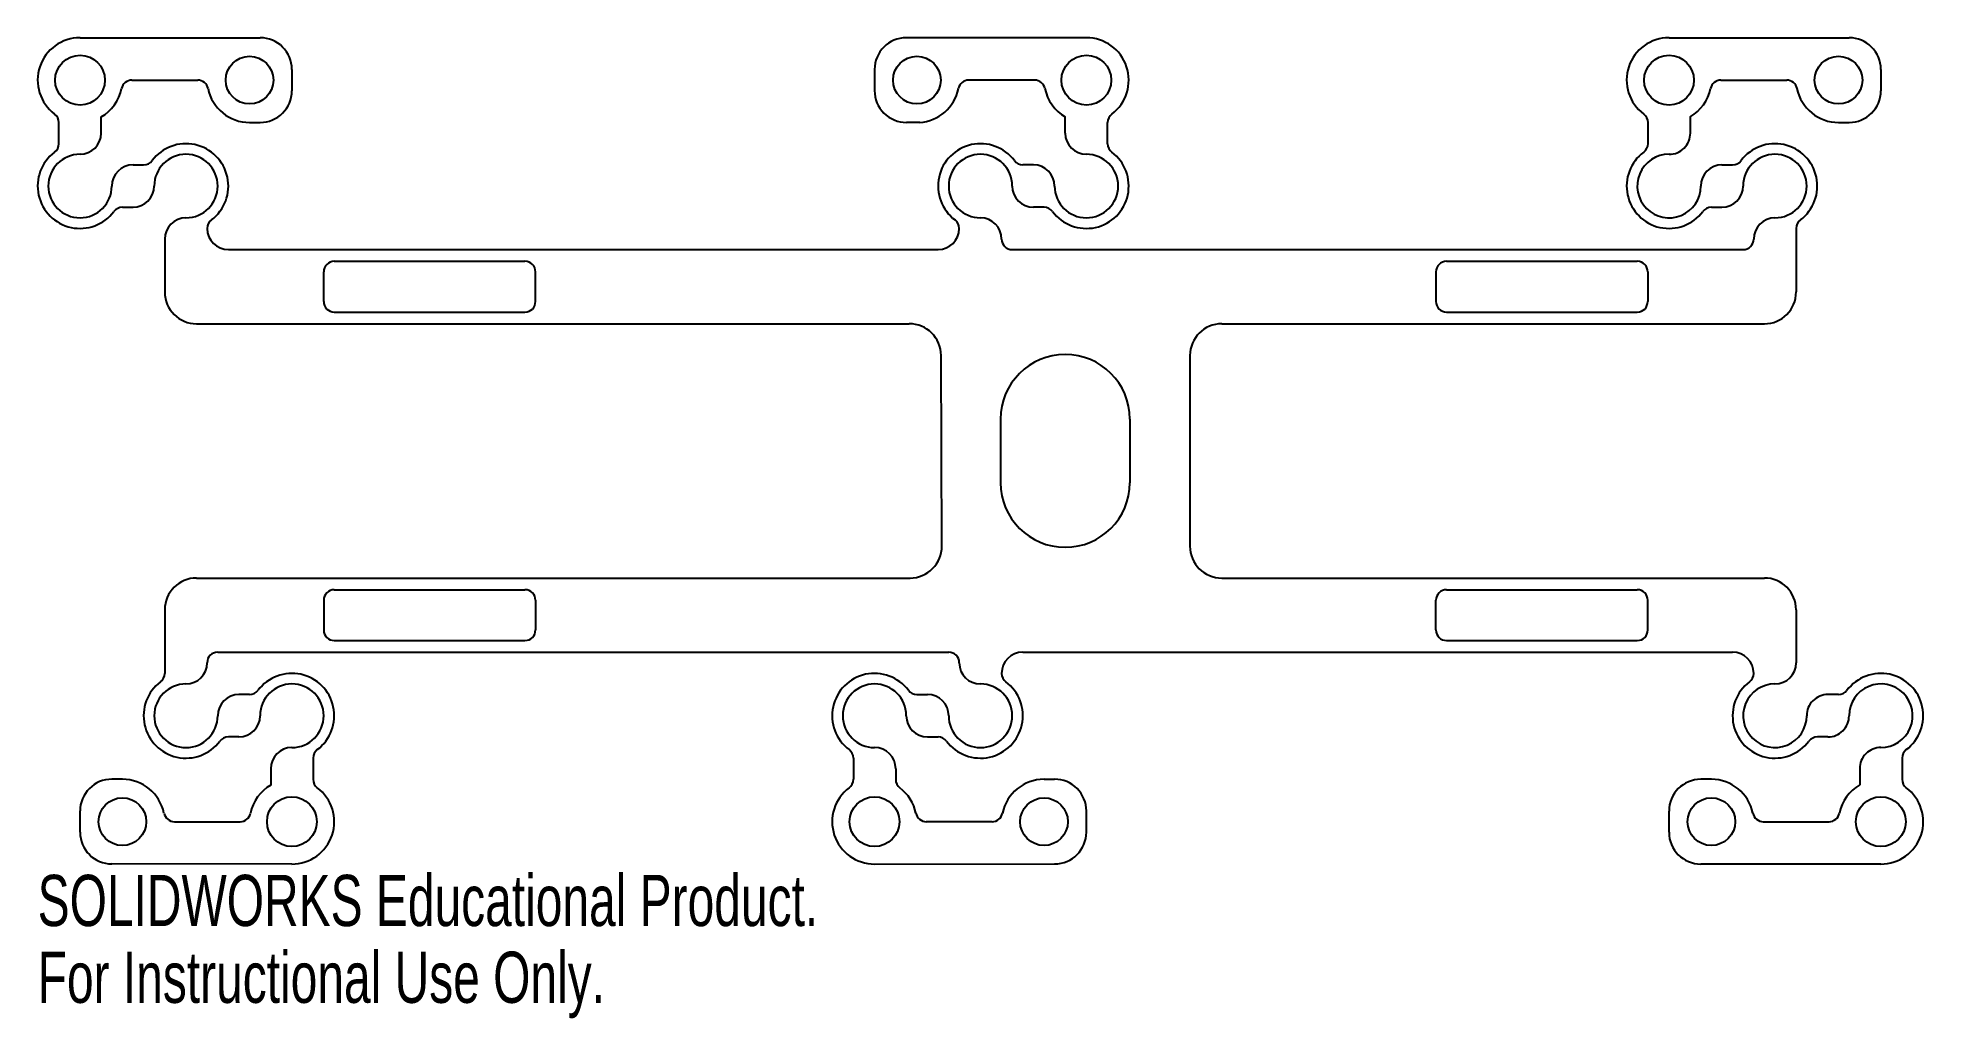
# Model space of a CAD drawing. Header units: millimetres. Extents: x -58 to 120, y -110 to -18.
import ezdxf

# ---------------------------------------------------------------- set-up
doc = ezdxf.new("R2010")
doc.units = ezdxf.units.MM
doc.styles.add('SLDTEXTSTYLE0', font='TXT', dxfattribs={"width": 0.7})

msp = doc.modelspace()

# ---------------------------------------------------------------- linework, layer by layer
at = {"color": 7, "linetype": 'Continuous', "lineweight": 25}
for p, q in [((-53.52, -17.92), (-36.52, -17.92)), ((41.48, -17.92), (24.48, -17.92)), ((96.48, -17.92), (113.48, -17.92)), ((-33.52, -20.92), (-33.52, -22.92)), ((21.48, -20.92), (21.48, -22.91)), ((116.48, -20.92), (116.48, -22.92)), ((-48.62, -21.92), (-42.41, -21.92)), ((36.59, -21.92), (30.38, -21.92)), ((101.38, -21.92), (107.59, -21.92)), ((-55.52, -27.92), (-55.52, -25.92)), ((-51.52, -26.92), (-51.52, -25.38)), ((-37.52, -25.92), (-36.52, -25.92)), ((25.75, -25.91), (24.49, -25.91)), ((39.48, -26.92), (39.48, -25.38)), ((43.48, -27.92), (43.48, -25.92)), ((94.5, -27.91), (94.5, -25.93)), ((98.5, -26.92), (98.5, -25.38)), ((112.48, -25.92), (113.48, -25.92)), ((-48.52, -29.92), (-47.52, -29.92)), ((36.48, -29.92), (35.48, -29.92)), ((101.48, -29.92), (102.48, -29.92)), ((-49.52, -33.92), (-48.52, -33.92)), ((37.48, -33.92), (36.48, -33.92)), ((100.48, -33.92), (101.48, -33.92)), ((-45.52, -36.92), (-45.52, -41.92)), ((108.48, -35.92), (108.48, -41.92)), ((-39.52, -37.92), (27.48, -37.92)), ((-29.52, -39.02), (-11.52, -39.02)), ((34.48, -37.92), (103.48, -37.92)), ((75.48, -39.02), (93.48, -39.02)), ((-30.52, -42.82), (-30.52, -40.02)), ((-10.52, -42.82), (-10.52, -40.02)), ((74.48, -40.02), (74.48, -42.82)), ((94.48, -40.02), (94.48, -42.82)), ((-29.52, -43.82), (-11.52, -43.82)), ((75.48, -43.82), (93.48, -43.82)), ((-42.52, -44.92), (24.76, -44.92)), ((54.26, -44.92), (105.48, -44.92)), ((27.84, -65.91), (27.76, -47.91)), ((51.26, -47.92), (51.26, -65.92)), ((33.38, -53.92), (33.38, -59.92)), ((45.58, -53.92), (45.58, -59.92)), ((-42.52, -68.92), (24.84, -68.92)), ((54.26, -68.92), (105.48, -68.92)), ((-30.52, -71.02), (-30.52, -73.82)), ((-29.52, -70.02), (-11.52, -70.02)), ((-10.52, -71.02), (-10.52, -73.82)), ((74.48, -73.82), (74.48, -71.02)), ((75.48, -70.02), (93.48, -70.02)), ((94.48, -73.82), (94.48, -71.02)), ((-45.52, -71.92), (-45.52, -77.92)), ((108.48, -71.92), (108.48, -76.92)), ((-40.52, -75.92), (28.48, -75.92)), ((-29.52, -74.82), (-11.52, -74.82)), ((35.48, -75.92), (102.48, -75.92)), ((75.48, -74.82), (93.48, -74.82)), ((104.48, -77.92), (104.48, -77.92)), ((-37.52, -79.92), (-38.52, -79.92)), ((25.48, -79.92), (26.48, -79.92)), ((112.48, -79.92), (111.48, -79.92)), ((-38.52, -83.92), (-39.52, -83.92)), ((26.48, -83.92), (27.48, -83.92)), ((111.48, -83.92), (110.49, -83.92)), ((-35.52, -86.92), (-35.52, -88.47)), ((-31.52, -85.92), (-31.52, -87.92)), ((19.48, -85.92), (19.48, -87.92)), ((23.48, -86.92), (23.48, -87.93)), ((114.48, -86.92), (114.48, -88.45)), ((118.48, -85.92), (118.48, -87.92)), ((-49.51, -87.91), (-50.52, -87.91)), ((37.48, -87.91), (38.48, -87.91)), ((100.48, -87.92), (99.48, -87.92)), ((-53.52, -92.91), (-53.52, -90.91)), ((-44.61, -91.92), (-38.4, -91.92)), ((32.58, -91.92), (26.37, -91.92)), ((41.48, -92.91), (41.48, -90.91)), ((96.48, -92.92), (96.48, -90.92)), ((105.38, -91.92), (111.59, -91.92)), ((-33.52, -95.92), (-50.52, -95.91)), ((21.49, -95.92), (38.48, -95.91)), ((116.48, -95.92), (99.48, -95.92))]:
    msp.add_line(p, q, dxfattribs=at)
for centre, radius in [((-53.52, -21.92), 2.35), ((41.48, -21.92), 2.35), ((96.48, -21.92), 2.35), ((-37.52, -21.92), 2.25), ((25.48, -21.92), 2.25), ((112.48, -21.92), 2.25), ((-49.52, -91.92), 2.25), ((-33.52, -91.92), 2.35), ((21.48, -91.92), 2.35), ((37.48, -91.92), 2.25), ((100.48, -91.92), 2.25), ((116.48, -91.92), 2.35)]:
    msp.add_circle(centre, radius, dxfattribs=at)
for centre, radius, start, end in [((-53.52, -21.92), 4, 90, 233.1301), ((-36.52, -20.92), 3, 0, 90), ((24.48, -20.92), 3, 90, 180), ((41.48, -21.92), 4, 306.8699, 90), ((96.48, -21.92), 4, 90, 233.2931), ((113.48, -20.92), 3, 0, 90), ((-53.52, -21.92), 4, 300, 348.463), ((-48.62, -22.92), 1, 90, 168.463), ((-42.41, -22.92), 1, 11.537, 90), ((-37.52, -21.92), 4, 191.537, 270), ((-36.52, -22.92), 3, 270, 0), ((24.48, -22.91), 3, 180, 270.1149), ((25.48, -21.92), 4, 273.7452, 348.463), ((30.38, -22.92), 1, 90, 168.463), ((36.59, -22.92), 1, 11.537, 90), ((41.48, -21.92), 4, 191.537, 240), ((96.48, -21.92), 4, 300.1886, 348.4631), ((101.38, -22.92), 1, 90, 168.4631), ((107.59, -22.92), 1, 11.537, 90), ((112.48, -21.92), 4, 191.537, 270), ((113.48, -22.92), 3, 270, 0), ((-56.52, -25.92), 1, 0, 53.1301), ((44.48, -25.92), 1, 126.8699, 180), ((93.5, -25.93), 1, 0, 53.2931), ((-56.52, -27.92), 1, 306.8699, 0), ((-53.52, -26.92), 2, 270, 0), ((-43.52, -31.92), 4, 306.8699, 143.1301), ((31.48, -31.92), 4, 36.8699, 233.1301), ((41.48, -26.92), 2, 180, 270), ((44.48, -27.92), 1, 180, 233.1301), ((93.5, -27.91), 1, 306.7069, 0), ((96.5, -26.92), 2, 269.8694, 0), ((106.48, -31.92), 4, 306.8699, 143.1301), ((-53.52, -31.92), 4, 126.8699, 323.1301), ((-53.52, -31.92), 3, 90, 0), ((-48.52, -31.92), 2, 90, 180), ((-47.52, -28.92), 1, 270, 323.1301), ((-43.52, -31.92), 3, 270, 180), ((31.48, -31.92), 3, 0, 270), ((35.48, -28.92), 1, 216.8699, 270), ((36.48, -31.92), 2, 0, 90), ((41.48, -31.92), 4, 216.8699, 53.1301), ((41.48, -31.92), 3, 180, 90), ((96.48, -31.92), 4, 126.7069, 323.1301), ((96.48, -31.92), 3, 89.8694, 0), ((101.48, -31.92), 2, 90, 180), ((102.48, -28.92), 1, 270, 323.1301), ((106.48, -31.92), 3, 270, 180), ((-48.52, -31.92), 2, 270, 0), ((36.48, -31.92), 2, 180, 270), ((101.48, -31.92), 2, 270, 0), ((-49.52, -34.92), 1, 90, 143.1301), ((-43.52, -36.92), 2, 90, 180), ((-40.52, -35.92), 1, 126.8699, 180), ((28.48, -35.92), 1, 0, 53.1301), ((31.48, -36.92), 2, 0, 90), ((37.48, -34.92), 1, 36.8699, 90), ((100.48, -34.92), 1, 90, 143.1301), ((106.48, -36.92), 2, 90, 180), ((109.48, -35.92), 1, 126.8699, 180), ((-39.52, -35.92), 2, 180, 270), ((27.48, -35.92), 2, 270, 0), ((34.48, -36.92), 1, 180, 270), ((103.48, -36.92), 1, 270, 0), ((-29.52, -40.02), 1, 90, 180), ((-11.52, -40.02), 1, 0, 90), ((75.48, -40.02), 1, 90, 180), ((93.48, -40.02), 1, 0, 90), ((-42.52, -41.92), 3, 180, 270), ((105.48, -41.92), 3, 270, 0), ((-29.52, -42.82), 1, 180, 270), ((-11.52, -42.82), 1, 270, 0), ((75.48, -42.82), 1, 180, 270), ((93.48, -42.82), 1, 270, 0), ((24.76, -47.92), 3, 0.239, 90), ((54.26, -47.92), 3, 90, 180), ((39.48, -53.92), 6.1, 0, 180), ((39.48, -59.92), 6.1, 180, 0), ((24.84, -65.92), 3, 270, 0.239), ((54.26, -65.92), 3, 180, 270), ((-42.52, -71.92), 3, 90, 180), ((105.48, -71.92), 3, 0, 90), ((-29.52, -71.02), 1, 90, 180), ((-11.52, -71.02), 1, 0, 90), ((75.48, -71.02), 1, 90, 180), ((93.48, -71.02), 1, 0, 90), ((-29.52, -73.82), 1, 180, 270), ((-11.52, -73.82), 1, 270, 0), ((75.48, -73.82), 1, 180, 270), ((93.48, -73.82), 1, 270, 0), ((-40.52, -76.92), 1, 90, 180), ((28.48, -76.92), 1, 0, 90), ((35.48, -77.92), 2, 90, 180), ((102.48, -77.92), 2, 0.0169, 90), ((-46.52, -77.92), 1, 306.8699, 360), ((-43.52, -76.92), 2, 270, 0), ((-33.52, -81.92), 4, 306.8699, 143.1301), ((21.48, -81.92), 4, 36.8699, 233.1301), ((31.48, -76.92), 2, 180, 270), ((34.48, -77.92), 1, 180, 233.1301), ((103.48, -77.92), 1, 306.8659, 0.0169), ((106.48, -76.92), 2, 270.0036, 0), ((116.48, -81.92), 4, 306.8701, 143.132), ((-43.52, -81.92), 4, 126.8699, 323.1301), ((-43.52, -81.92), 3, 90, 360), ((-38.52, -81.92), 2, 90, 180), ((-37.52, -78.92), 1, 270, 323.1301), ((-33.52, -81.92), 3, 270, 180), ((21.48, -81.92), 3, 0, 270), ((25.48, -78.92), 1, 216.8699, 270), ((26.48, -81.92), 2, 0, 90), ((31.48, -81.92), 4, 216.8699, 53.1301), ((31.48, -81.92), 3, 180, 90), ((106.48, -81.92), 4, 126.8659, 323.1482), ((106.48, -81.92), 3, 90.0036, 0.0145), ((111.48, -81.92), 2, 89.9999, 180.0145), ((112.48, -78.92), 1, 269.9999, 323.132), ((116.48, -81.92), 3, 269.9999, 180.0018), ((-38.52, -81.92), 2, 270, 360), ((26.48, -81.92), 2, 180, 270), ((111.48, -81.92), 2, 269.9999, 0.0018), ((-39.52, -84.92), 1, 90, 143.1301), ((-33.52, -86.92), 2, 90, 180), ((-30.52, -85.92), 1, 126.8699, 180), ((18.48, -85.92), 1, 0, 53.1301), ((21.48, -86.92), 2, 0, 90), ((27.48, -84.92), 1, 36.8699, 90), ((110.49, -84.92), 1, 89.9999, 143.1482), ((116.48, -86.92), 2, 89.9999, 180), ((119.48, -85.92), 1, 126.8701, 180), ((-50.52, -90.91), 3, 89.9874, 179.999), ((-49.52, -91.92), 4, 11.5287, 89.9869), ((-33.52, -91.92), 3.99, 120.1079, 168.4325), ((-33.52, -91.92), 4, 269.9874, 53.1301), ((-30.52, -87.92), 1, 180, 233.1301), ((21.48, -91.92), 4, 126.8699, 270.0126), ((18.48, -87.92), 1, 306.8699, 0), ((24.48, -87.93), 1, 180, 233.018), ((21.48, -91.92), 3.99, 11.5675, 53.018), ((37.48, -91.92), 4, 90.0131, 168.4713), ((38.48, -90.91), 3, 0.001, 90.0126), ((99.48, -90.92), 3, 90, 180), ((100.48, -91.92), 4, 11.537, 90), ((116.48, -91.92), 4, 120, 168.463), ((116.48, -91.92), 4, 270, 53.1301), ((119.48, -87.92), 1, 180, 233.1301), ((-44.61, -90.92), 1, 191.5287, 270), ((-38.4, -90.92), 1, 270, 348.4325), ((26.37, -90.92), 1, 191.5675, 270), ((32.58, -90.92), 1, 270, 348.4713), ((105.38, -90.92), 1, 191.537, 270), ((111.59, -90.92), 1, 270, 348.463), ((-50.52, -92.91), 3, 179.999, 269.9874), ((38.48, -92.91), 3, 270.0126, 0.001), ((99.48, -92.92), 3, 180, 270)]:
    msp.add_arc(centre, radius, start, end, dxfattribs=at)

# ---------------------------------------------------------------- texts
at = {"color": 7, "linetype": 'Continuous', "char_height": 4.8336, "attachment_point": 1, "style": 'SLDTEXTSTYLE0'}
for s, insert in [('SOLIDWORKS Educational Product.', (-57.52, -96.94)), ('For Instructional Use Only.', (-57.52, -104.19))]:
    msp.add_mtext(s, dxfattribs=dict(at, insert=insert))

doc.saveas('drawing.dxf')
